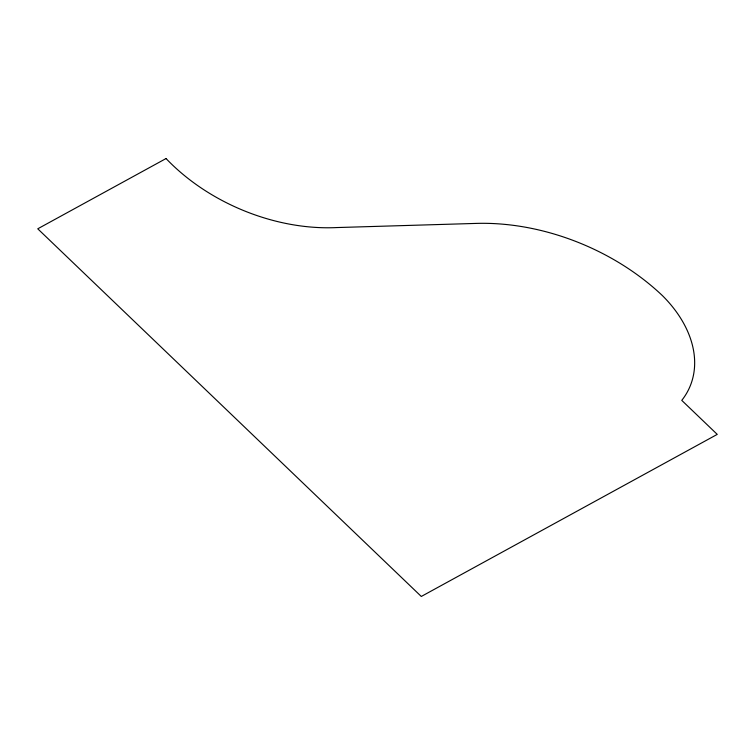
<?xml version="1.0" encoding="UTF-8"?>
<svg xmlns="http://www.w3.org/2000/svg" width="755" height="755" viewBox="0 0 755 755"><rect width="100%" height="100%" fill="white"/><g stroke="black" fill="none" stroke-linecap="round" stroke-linejoin="round"><path stroke-width="1.13" d="M166.053 158.541L37.75 228.803L421.299 596.459L717.25 434.389L681.765 400.377A121.659 84.362 23 0 0 662.418 295.62A194.205 134.664 23 0 0 474.829 223.452L336.749 227.566A167.299 116.006 23 0 1 166.053 158.541"/></g></svg>
